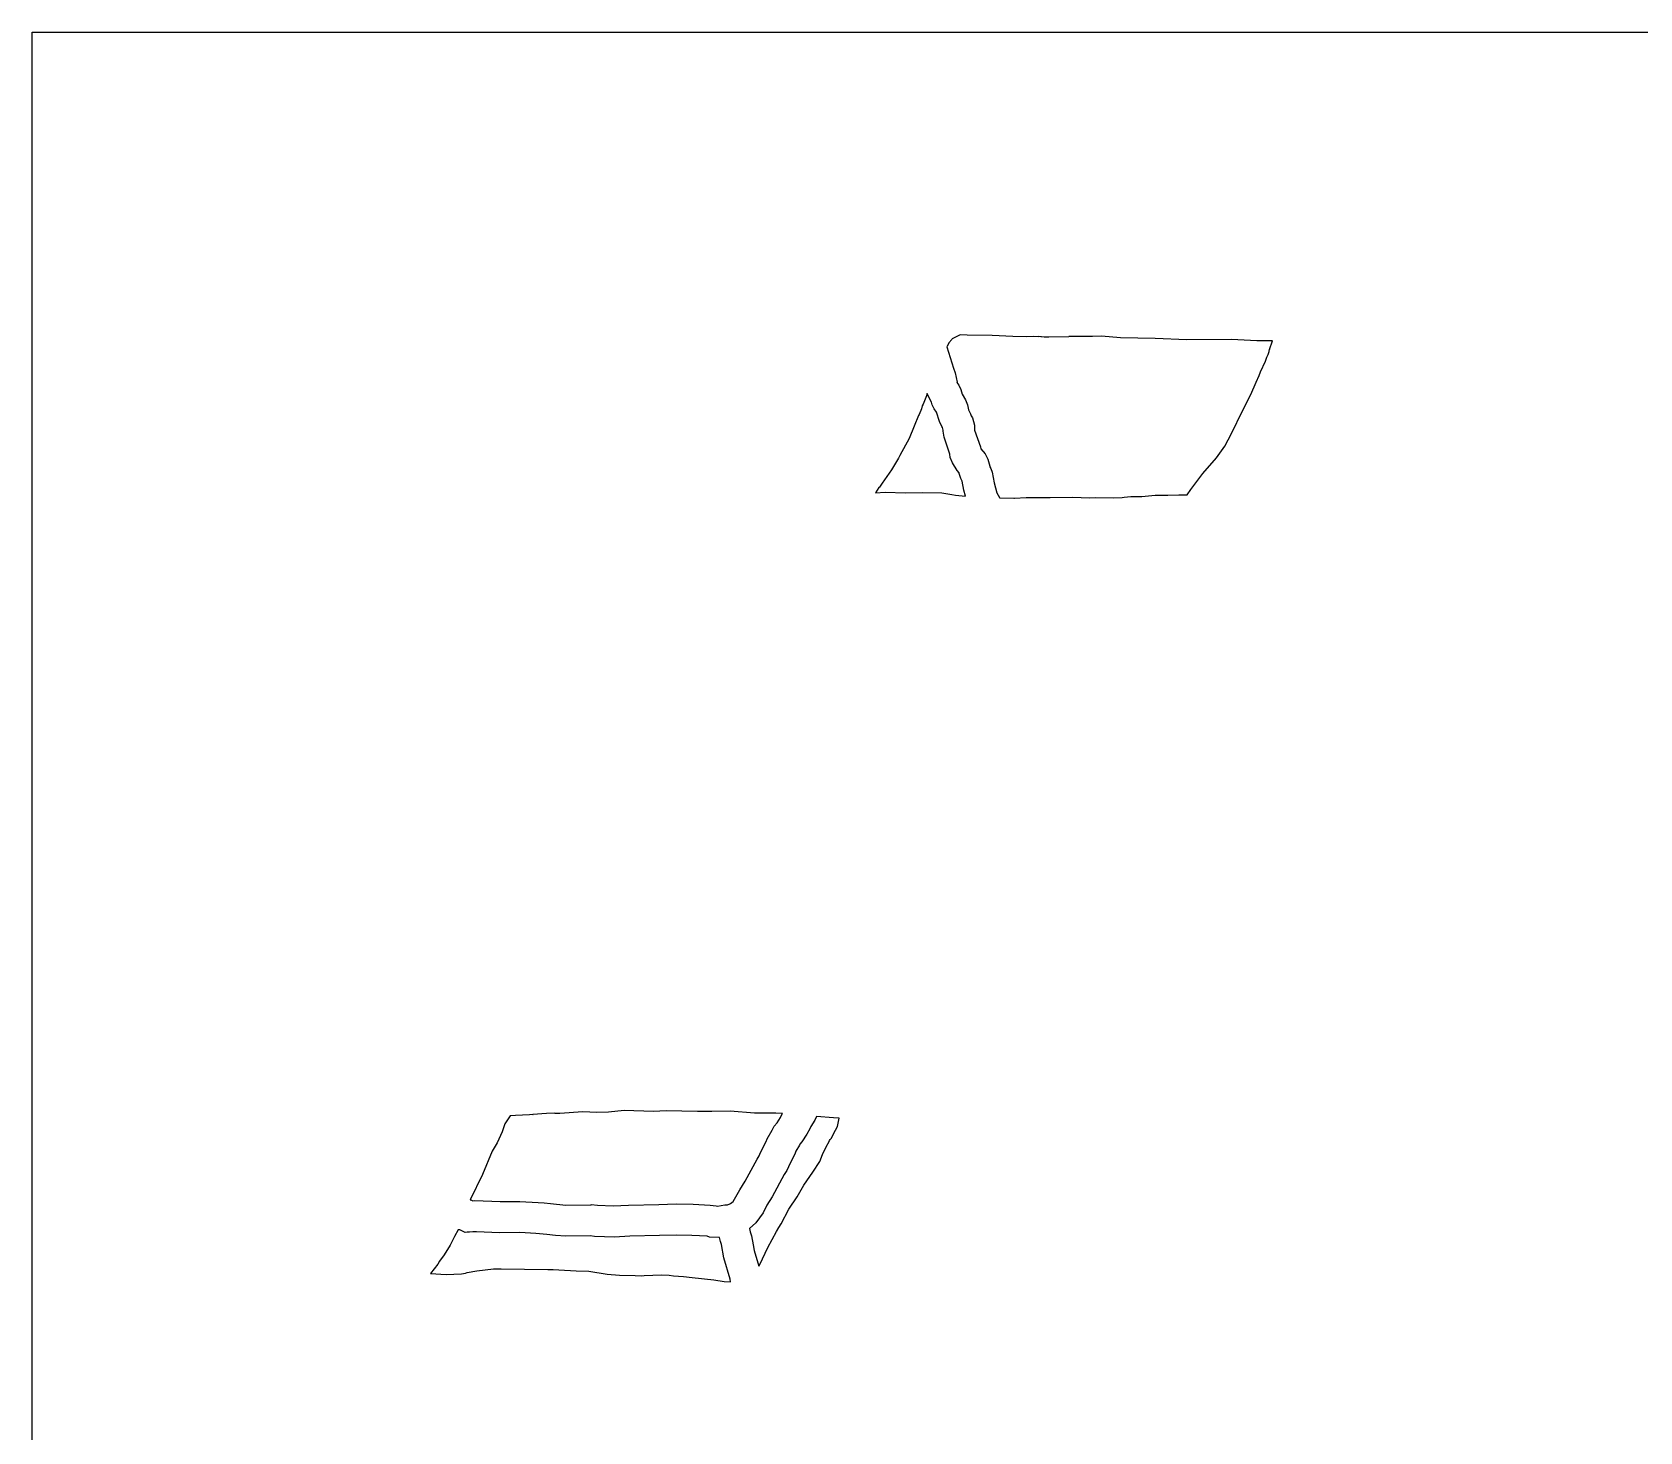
# Model space of a CAD drawing. Extents: x 2 to 598, y 382 to 3498.
# Drawn here: x 2 to 249.4, y 3282.5 to 3498 of the extents above; entities that cross this region are included whole.
import ezdxf

# ---------------------------------------------------------------- set-up
doc = ezdxf.new("R2010")
doc.units = 0

msp = doc.modelspace()

# ---------------------------------------------------------------- linework, layer by layer
at = {"layer": 'Calque 1'}
for p, q in [((1.99988, 3498), (598, 3498)), ((1.99988, 2682), (1.99988, 3498)), ((144.834, 3451.4095), (144.01028, 3451.009008)), ((145.89592, 3451.359991), (144.83345, 3451.411151)), ((144.83345, 3451.411151), (144.834, 3451.4095)), ((149.73031, 3451.309861), (145.89592, 3451.359991)), ((152.911, 3451.16), (149.73031, 3451.309861)), ((142.77832, 3449.56207), (142.77632, 3449.56677)), ((142.77632, 3449.56677), (142.77732, 3449.56157)), ((142.77732, 3449.56157), (142.77832, 3449.56207)), ((143.05012, 3450.140846), (142.77831, 3449.56207)), ((142.77831, 3449.56207), (143.77463, 3446.28217)), ((143.07442, 3450.189936), (143.05012, 3450.140846)), ((143.52349, 3450.676728), (143.07442, 3450.189936)), ((143.60359, 3450.787316), (143.52349, 3450.676728)), ((144.01028, 3451.009008), (143.60359, 3450.787316)), ((152.91151, 3451.16082), (152.911, 3451.16)), ((155.038, 3451.12), (152.91151, 3451.16082)), ((155.03897, 3451.11742), (155.038, 3451.12)), ((156.03529, 3451.13912), (155.03897, 3451.11742)), ((156.797, 3451.12), (156.03529, 3451.13912)), ((156.79737, 3451.12203), (156.797, 3451.12)), ((157.24438, 3451.09774), (156.79737, 3451.12203)), ((157.35083, 3451.07759), (157.24438, 3451.09774)), ((157.75546, 3451.04348), (157.35083, 3451.07759)), ((158.47427, 3451.03938), (157.75546, 3451.04348)), ((161.533, 3451.12), (158.47427, 3451.03938)), ((161.53351, 3451.122857), (161.533, 3451.12)), ((165.1984, 3451.149727), (161.53351, 3451.122857)), ((166.56473, 3451.176597), (165.1984, 3451.149727)), ((169.49323, 3450.950771), (166.56473, 3451.176597)), ((174.83141, 3450.842767), (169.49323, 3450.950771)), ((179.67452, 3450.654665), (174.83141, 3450.842767)), ((186.58211, 3450.681535), (179.67452, 3450.654665)), ((190.48058, 3450.4955), (186.58211, 3450.681535)), ((192.88147, 3450.4955), (190.48058, 3450.4955)), ((192.30073, 3448.695783), (192.34933, 3448.815155)), ((192.34933, 3448.815155), (192.42013, 3449.171206)), ((192.42, 3449.17), (192.88147, 3450.4955)), ((192.42013, 3449.171206), (192.42, 3449.17)), ((191.04087, 3445.695961), (191.80155, 3447.325841)), ((191.80155, 3447.325841), (192.02686, 3447.97593)), ((192.02686, 3447.97593), (192.21083, 3448.393476)), ((192.21083, 3448.393476), (192.30073, 3448.695783)), ((143.77463, 3446.28217), (144.046405, 3445.529402)), ((144.046405, 3445.529402), (144.32343, 3444.13243)), ((144.323, 3444.13), (144.318, 3444.04887)), ((144.318, 3444.04887), (144.61824, 3443.669049)), ((144.32343, 3444.13243), (144.323, 3444.13)), ((189.56241, 3442.195398), (190.35254, 3444.110008)), ((190.35254, 3444.110008), (190.84347, 3445.166278)), ((190.84347, 3445.166278), (191.04087, 3445.695961)), ((139.60645, 3442.035911), (139.09899, 3440.740901)), ((139.71032, 3442.36354), (139.60645, 3442.035911)), ((140.21086, 3441.388908), (139.71011, 3442.372311)), ((139.71011, 3442.372311), (139.71032, 3442.36354)), ((140.41705, 3441.06283), (140.21086, 3441.388908)), ((144.61824, 3443.669049), (144.9283, 3442.995705)), ((144.9283, 3442.995705), (145.13242, 3442.281536)), ((145.13242, 3442.281536), (145.650297, 3441.37154)), ((188.2736, 3439.694778), (189.56241, 3442.195398)), ((138.38222, 3438.975634), (137.73936, 3437.358164)), ((138.47732, 3439.151334), (138.38222, 3438.975634)), ((138.85301, 3440.035517), (138.47732, 3439.151334)), ((138.97342, 3440.461331), (138.85301, 3440.035517)), ((139.09899, 3440.740901), (138.97342, 3440.461331)), ((140.505795, 3440.647233), (140.41705, 3441.06283)), ((140.801, 3440.02), (140.505795, 3440.647233)), ((140.80225, 3440.020144), (140.801, 3440.02)), ((141.17329, 3439.476508), (140.80225, 3440.020144)), ((141.63321, 3438.059538), (141.17329, 3439.476508)), ((145.650297, 3441.37154), (145.92352, 3440.629125)), ((145.92352, 3440.629125), (146.07913, 3439.870316)), ((146.07913, 3439.870316), (146.09053, 3439.842416)), ((146.09053, 3439.842416), (146.15723, 3439.739063)), ((146.15723, 3439.739063), (146.40993, 3439.242969)), ((146.40993, 3439.242969), (146.52517, 3438.944796)), ((146.52517, 3438.944796), (146.70553, 3438.600484)), ((186.57861, 3436.217468), (188.2736, 3439.694778)), ((137.739, 3437.36), (136.97418, 3435.43764)), ((137.73936, 3437.358164), (137.739, 3437.36)), ((141.97737, 3437.285425), (141.63321, 3438.059538)), ((142.07347, 3437.127295), (141.97737, 3437.285425)), ((142.21351, 3436.713367), (142.07347, 3437.127295)), ((142.17891, 3436.596061), (142.21351, 3436.713367)), ((142.33394, 3435.6571), (142.17891, 3436.596061)), ((146.70553, 3438.600484), (146.99491, 3437.513356)), ((146.99491, 3437.513356), (147.03001, 3436.751129)), ((147.03001, 3436.751129), (147.92246, 3434.175579)), ((136.97418, 3435.43764), (135.50399, 3432.83883)), ((143.24086, 3433.05571), (142.33394, 3435.6571)), ((147.92246, 3434.175579), (147.97366, 3433.875339)), ((184.24025, 3432.470408), (185.51976, 3434.248598)), ((185.51976, 3434.248598), (186.57861, 3436.217468)), ((135.33191, 3432.414567), (134.22241, 3430.597627)), ((135.520355, 3432.837847), (135.33191, 3432.414567)), ((135.50399, 3432.83883), (135.520355, 3432.837847)), ((143.294536, 3432.512358), (143.24086, 3433.05571)), ((143.61861, 3431.69455), (143.294536, 3432.512358)), ((144.36086, 3430.495321), (143.61861, 3431.69455)), ((147.97366, 3433.875339), (148.658719, 3433.058797)), ((148.658719, 3433.058797), (149.0572, 3432.287962)), ((149.0572, 3432.287962), (149.38391, 3431.206249)), ((182.12979, 3430.077788), (184.24025, 3432.470408)), ((134.22241, 3430.597627), (132.82715, 3428.551757)), ((144.66661, 3430.17578), (144.36086, 3430.495321)), ((144.65761, 3430.037804), (144.66661, 3430.17578)), ((144.89222, 3429.291596), (144.65761, 3430.037804)), ((145.12528, 3428.893171), (144.89222, 3429.291596)), ((149.38391, 3431.206249), (149.39091, 3431.099279)), ((149.39091, 3431.099279), (149.54955, 3430.812475)), ((149.54955, 3430.812475), (149.73714, 3430.241967)), ((149.73714, 3430.241967), (150.05495, 3428.611057)), ((180.28907, 3427.579228), (182.12979, 3430.077788)), ((132.30625, 3427.897016), (131.79724, 3427.092931)), ((131.79724, 3427.092931), (131.8, 3427.1)), ((131.8, 3427.1), (133.25262, 3427.16615)), ((132.30612, 3427.89514), (132.33662, 3427.94061)), ((132.33662, 3427.94061), (132.30612, 3427.89514)), ((132.30612, 3427.89514), (132.30612, 3427.89514)), ((132.408754, 3427.95173), (132.30625, 3427.897016)), ((132.82715, 3428.551757), (132.408754, 3427.95173)), ((133.25262, 3427.16615), (136.41574, 3427.07261)), ((136.41574, 3427.07261), (139.018894, 3427.136334)), ((139.018894, 3427.136334), (141.98387, 3427.06228)), ((141.98387, 3427.06228), (143.54088, 3426.808549)), ((143.54088, 3426.808549), (144.11036, 3426.720699)), ((144.11036, 3426.720699), (145.62086, 3426.57032)), ((145.38211, 3427.507731), (145.12528, 3428.893171)), ((145.62086, 3426.57032), (145.38211, 3427.507731)), ((150.05495, 3428.611057), (150.44201, 3427.092807)), ((150.44201, 3427.092807), (150.44701, 3427.086607)), ((150.44701, 3427.086607), (150.86869, 3426.382257)), ((172.76468, 3426.53023), (174.81003, 3426.728667)), ((174.81003, 3426.728667), (176.74118, 3426.733867)), ((176.74118, 3426.733867), (176.742, 3426.74)), ((176.742, 3426.74), (178.45766, 3426.79323)), ((178.45766, 3426.79323), (179.75112, 3426.79323)), ((179.75112, 3426.79323), (180.28907, 3427.579228)), ((150.86869, 3426.382257), (150.87959, 3426.331097)), ((150.87959, 3426.331097), (153.08152, 3426.246867)), ((153.08152, 3426.246867), (153.14922, 3426.249967)), ((153.14922, 3426.249967), (154.97908, 3426.35487)), ((154.97908, 3426.35487), (158.64965, 3426.37089)), ((158.64965, 3426.37089), (158.651, 3426.38)), ((158.651, 3426.38), (162.14019, 3426.40687)), ((162.14019, 3426.40687), (162.14, 3426.4)), ((162.14, 3426.4), (164.69282, 3426.33334)), ((164.69282, 3426.33334), (165.58268, 3426.36021)), ((165.58268, 3426.36021), (168.44142, 3426.29251)), ((168.44142, 3426.29251), (169.73179, 3426.35091)), ((169.73179, 3426.35091), (170.03978, 3426.42481)), ((170.03978, 3426.42481), (171.08933, 3426.50129)), ((171.08933, 3426.50129), (172.76468, 3426.53023)), ((75.573593, 3331.17445), (74.758656, 3329.9368)), ((76.383363, 3331.22875), (75.573593, 3331.17445)), ((78.510883, 3331.31345), (76.383363, 3331.22875)), ((79.092331, 3331.383387), (78.510883, 3331.31345)), ((81.131907, 3331.55017), (79.045217, 3331.40135)), ((79.045217, 3331.40135), (79.092331, 3331.383387)), ((82.382477, 3331.57547), (81.131907, 3331.55017)), ((82.46399, 3331.535595), (82.382477, 3331.57547)), ((83.22842, 3331.50877), (82.46399, 3331.535595)), ((86.72485, 3331.79196), (83.22842, 3331.50877)), ((88.87407, 3331.66845), (86.72485, 3331.79196)), ((90.69308, 3331.74235), (88.87407, 3331.66845)), ((93.11412, 3332.0028), (90.69308, 3331.74235)), ((93.11483, 3332.00726), (93.11412, 3332.0028)), ((97.63755, 3331.8605), (93.11483, 3332.00726)), ((99.56508, 3331.9272), (97.63755, 3331.8605)), ((104.402, 3331.86), (99.56508, 3331.9272)), ((104.40231, 3331.86196), (104.402, 3331.86)), ((106.60786, 3331.86196), (104.40231, 3331.86196)), ((109.43818, 3331.90796), (106.60786, 3331.86196)), ((113.147, 3331.57), (109.43818, 3331.90796)), ((113.14788, 3331.5671), (113.147, 3331.57)), ((116.45723, 3331.5785), (113.14788, 3331.5671)), ((116.19938, 3329.57754), (116.64276, 3330.11859)), ((117.44477, 3331.5185), (116.45723, 3331.5785)), ((116.64276, 3330.11859), (117.14196, 3330.93094)), ((117.14196, 3330.93094), (117.22876, 3331.04928)), ((117.22876, 3331.04928), (117.44477, 3331.5185)), ((122.45189, 3330.52279), (121.83798, 3329.52595)), ((122.69012, 3331.07262), (122.45189, 3330.52279)), ((122.69008, 3331.07245), (122.69012, 3331.07262)), ((125.33592, 3330.85128), (122.69008, 3331.07245)), ((126.17721, 3330.83578), (125.33592, 3330.85128)), ((125.92193, 3329.54128), (126.17721, 3330.83578)), ((74.316241, 3328.727345), (73.568546, 3327.02793)), ((74.758656, 3329.9368), (74.316241, 3328.727345)), ((114.960858, 3327.236149), (115.11986, 3327.62624)), ((115.11986, 3327.62624), (115.8578, 3328.96827)), ((115.8578, 3328.96827), (116.19938, 3329.57754)), ((121.20598, 3328.36943), (120.4577, 3327.19482)), ((121.67881, 3329.16266), (121.20598, 3328.36943)), ((121.83798, 3329.52595), (121.67881, 3329.16266)), ((124.82307, 3327.51419), (125.00135, 3327.73226)), ((125.00135, 3327.73226), (125.01035, 3327.73726)), ((125.01035, 3327.73726), (125.33178, 3328.39355)), ((125.33178, 3328.39355), (125.92193, 3329.54128)), ((72.790299, 3325.71432), (71.317519, 3322.15639)), ((73.568546, 3327.02793), (72.790299, 3325.71432)), ((113.87084, 3325.03621), (114.08995, 3325.523)), ((114.08995, 3325.523), (114.9762, 3327.24073)), ((114.9762, 3327.24073), (114.960858, 3327.236149)), ((119.3642, 3325.28745), (118.39785, 3323.39764)), ((119.5337, 3325.7205), (119.3642, 3325.28745)), ((120.06958, 3326.65946), (119.5337, 3325.7205)), ((120.15488, 3326.81552), (120.06958, 3326.65946)), ((120.4577, 3327.19482), (120.15488, 3326.81552)), ((123.2262, 3324.16452), (123.63082, 3325.2368)), ((123.63082, 3325.2368), (124.20288, 3326.37782)), ((124.20288, 3326.37782), (124.65247, 3327.24082)), ((124.65247, 3327.24082), (124.72537, 3327.36742)), ((124.72537, 3327.36742), (124.82307, 3327.51419)), ((111.72317, 3321.13206), (113.54476, 3324.51531)), ((113.54476, 3324.51531), (113.87084, 3325.03621)), ((118.11466, 3322.75427), (117.71675, 3322.13415)), ((118.375876, 3323.300719), (118.11466, 3322.75427)), ((118.39785, 3323.39764), (118.375876, 3323.300719)), ((122.14254, 3322.52586), (123.2262, 3324.16452)), ((71.317519, 3322.15639), (69.417379, 3318.24862)), ((110.88239, 3319.79054), (111.72317, 3321.13206)), ((117.71675, 3322.13415), (115.88276, 3318.72971)), ((119.71375, 3318.70232), (120.77312, 3320.51823)), ((120.77312, 3320.51823), (122.14254, 3322.52586)), ((69.417379, 3318.24862), (69.492829, 3318.22072)), ((69.492829, 3318.22072), (69.726406, 3318.12772)), ((69.726406, 3318.12772), (69.782216, 3318.10342)), ((69.782216, 3318.10342), (70.143434, 3318.13392)), ((70.143434, 3318.13392), (70.1446, 3318.14)), ((70.1446, 3318.14), (70.1451, 3318.14)), ((70.1451, 3318.14), (70.1456, 3318.14)), ((70.1456, 3318.14), (70.1461, 3318.14)), ((70.1461, 3318.14), (74.0084, 3317.9798)), ((74.0084, 3317.9798), (77.06919, 3318.0067)), ((77.06919, 3318.0067), (79.89434, 3317.83824)), ((79.89434, 3317.83824), (80.767672, 3317.78144)), ((80.767672, 3317.78144), (81.772262, 3317.68119)), ((109.46491, 3317.66147), (109.8561, 3317.99995)), ((109.8561, 3317.99995), (110.88239, 3319.79054)), ((115.88276, 3318.72971), (115.06368, 3317.42591)), ((118.44199, 3316.78616), (119.71375, 3318.70232)), ((81.772262, 3317.68119), (84.147822, 3317.44555)), ((84.147822, 3317.44555), (88.032852, 3317.49725)), ((88.032852, 3317.49725), (88.0334, 3317.5)), ((88.0334, 3317.5), (89.020937, 3317.39665)), ((89.020937, 3317.39665), (91.426987, 3317.31245)), ((91.426987, 3317.31245), (93.769997, 3317.44577)), ((93.769997, 3317.44577), (98.436377, 3317.54087)), ((98.436377, 3317.54087), (101.107527, 3317.62147)), ((101.107527, 3317.62147), (103.735797, 3317.55227)), ((103.735797, 3317.55227), (106.339257, 3317.43548)), ((106.339257, 3317.43548), (106.34, 3317.43)), ((106.34, 3317.43), (107.258662, 3317.329201)), ((107.258662, 3317.329201), (107.48929, 3317.25637)), ((107.48929, 3317.25637), (108.6148, 3317.46204)), ((108.6148, 3317.46204), (108.97963, 3317.49304)), ((108.97963, 3317.49304), (109.38271, 3317.62637)), ((109.38271, 3317.62637), (109.46491, 3317.66147)), ((114.469459, 3316.255445), (113.34906, 3314.7005)), ((115.06368, 3317.42591), (114.469459, 3316.255445)), ((117.24775, 3314.53462), (118.44199, 3316.78616)), ((67.5354, 3313.62), (66.992797, 3312.60301)), ((67.795724, 3313.6212), (67.535275, 3313.6252)), ((67.535275, 3313.6252), (67.5354, 3313.62)), ((68.639896, 3313.220746), (67.795724, 3313.6212)), ((68.940874, 3313.26463), (68.639896, 3313.220746)), ((69.303642, 3313.26063), (68.940874, 3313.26463)), ((69.800253, 3313.29373), (69.303642, 3313.26063)), ((70.38523, 3313.33873), (69.800253, 3313.29373)), ((73.94005, 3313.18008), (70.38523, 3313.33873)), ((77.0365, 3313.20698), (73.94005, 3313.18008)), ((79.5025, 3313.05453), (77.0365, 3313.20698)), ((80.64248, 3312.98273), (79.5025, 3313.05453)), ((81.184049, 3312.91763), (80.64248, 3312.98273)), ((82.543289, 3312.742908), (81.184049, 3312.91763)), ((84.147689, 3312.6453), (82.543289, 3312.742908)), ((98.52872, 3312.7399), (93.96001, 3312.6474)), ((101.173, 3312.82), (98.52872, 3312.7399)), ((101.17397, 3312.82251), (101.173, 3312.82)), ((103.52421, 3312.75791), (101.17397, 3312.82251)), ((105.85069, 3312.66131), (103.52421, 3312.75791)), ((112.3662, 3313.84622), (112.36569, 3313.84322)), ((112.36569, 3313.84322), (112.36669, 3313.84422)), ((112.36672, 3313.84422), (112.3662, 3313.84622)), ((113.34906, 3314.7005), (112.36669, 3313.84422)), ((112.36669, 3313.84422), (112.4964, 3313.30782)), ((112.36669, 3313.84422), (112.36672, 3313.84422)), ((112.4964, 3313.30782), (112.70672, 3312.70475)), ((115.22802, 3310.90331), (116.55972, 3313.38895)), ((116.55972, 3313.38895), (116.90905, 3313.95946)), ((116.90905, 3313.95946), (116.91805, 3313.97496)), ((116.91805, 3313.97496), (117.24775, 3314.53462)), ((66.307879, 3311.28137), (65.400127, 3309.7515)), ((66.992797, 3312.60301), (66.307879, 3311.28137)), ((87.863229, 3312.7006), (84.147689, 3312.6453)), ((88.55931, 3312.6164), (87.863229, 3312.7006)), ((91.61287, 3312.51356), (88.55931, 3312.6164)), ((93.96001, 3312.6474), (91.61287, 3312.51356)), ((106.239476, 3312.520295), (105.85069, 3312.66131)), ((107.73068, 3312.45719), (106.239476, 3312.520295)), ((107.76268, 3312.46119), (107.73068, 3312.45719)), ((107.92392, 3311.84055), (107.76268, 3312.46119)), ((108.09238, 3311.34446), (107.92392, 3311.84055)), ((108.42983, 3309.3234), (108.09238, 3311.34446)), ((112.70672, 3312.70475), (112.978062, 3311.293398)), ((112.978062, 3311.293398), (113.09171, 3310.45269)), ((113.09171, 3310.45269), (113.80898, 3308.04561)), ((113.96091, 3308.2828), (115.22802, 3310.90331)), ((64.410524, 3308.34125), (63.296894, 3306.9031)), ((64.700429, 3308.80169), (64.410524, 3308.34125)), ((65.400127, 3309.7515), (64.700429, 3308.80169)), ((109.40341, 3306.00525), (108.42983, 3309.3234)), ((113.80898, 3308.04561), (113.96091, 3308.2828)), ((63.296894, 3306.9031), (63.296377, 3306.8991)), ((63.296377, 3306.8991), (65.714726, 3306.749019)), ((65.714726, 3306.749019), (68.090917, 3306.8557)), ((68.090917, 3306.8557), (68.680545, 3306.9296)), ((68.680545, 3306.9296), (68.958048, 3307.04277)), ((68.958048, 3307.04277), (70.444778, 3307.31304)), ((70.444778, 3307.31304), (70.4453, 3307.32)), ((70.4453, 3307.32), (72.98261, 3307.60525)), ((72.98261, 3307.60525), (72.9831, 3307.6)), ((72.9831, 3307.6), (74.15202, 3307.6212)), ((74.15202, 3307.6212), (74.1526, 3307.62)), ((74.1526, 3307.62), (74.1531, 3307.62)), ((74.1531, 3307.62), (81.37591, 3307.51252)), ((81.37591, 3307.51252), (81.717492, 3307.50352)), ((81.717492, 3307.50352), (82.038919, 3307.52312)), ((82.038919, 3307.52312), (82.172761, 3307.51912)), ((82.172761, 3307.51912), (83.038858, 3307.46952)), ((83.038858, 3307.46952), (85.702258, 3307.31243)), ((85.702258, 3307.31243), (87.657698, 3307.27213)), ((87.657698, 3307.27213), (90.503518, 3306.775)), ((90.503518, 3306.775), (90.504, 3306.78)), ((90.504, 3306.78), (92.36797, 3306.62136)), ((92.36797, 3306.62136), (94.78178, 3306.60946)), ((94.78178, 3306.60946), (94.7823, 3306.61)), ((94.7823, 3306.61), (95.717127, 3306.5681)), ((95.717127, 3306.5681), (96.183248, 3306.5711)), ((96.183248, 3306.5711), (98.849748, 3306.70494)), ((98.849748, 3306.70494), (98.8503, 3306.7)), ((98.8503, 3306.7), (100.01147, 3306.6297)), ((100.01147, 3306.6297), (100.6998, 3306.5434)), ((100.6998, 3306.5434), (102.25267, 3306.42299)), ((102.25267, 3306.42299), (102.253, 3306.43)), ((102.253, 3306.43), (102.254, 3306.43)), ((102.254, 3306.43), (103.57743, 3306.28169)), ((103.57743, 3306.28169), (106.91056, 3305.94579)), ((106.91056, 3305.94579), (108.50064, 3305.67604)), ((108.50064, 3305.67604), (109.48301, 3305.59494)), ((109.48301, 3305.59494), (109.40341, 3306.00525))]:
    msp.add_line(p, q, dxfattribs=at)

doc.saveas('drawing.dxf')
